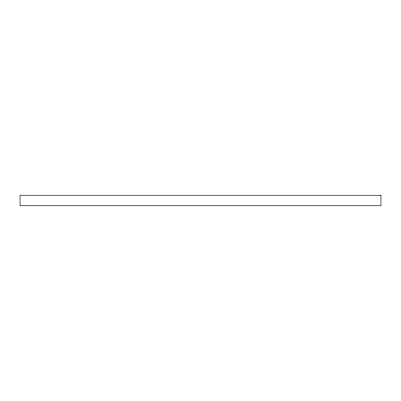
<?xml version="1.0" encoding="UTF-8"?>
<svg xmlns="http://www.w3.org/2000/svg" width="401" height="401" viewBox="0 0 401 401"><rect width="100%" height="100%" fill="white"/><g stroke="black" fill="none" stroke-linecap="round" stroke-linejoin="round"><path stroke-width="0.6" d="M380.95 195.237L20.05 195.237L20.05 205.763L380.95 205.763L380.95 195.237"/></g></svg>
